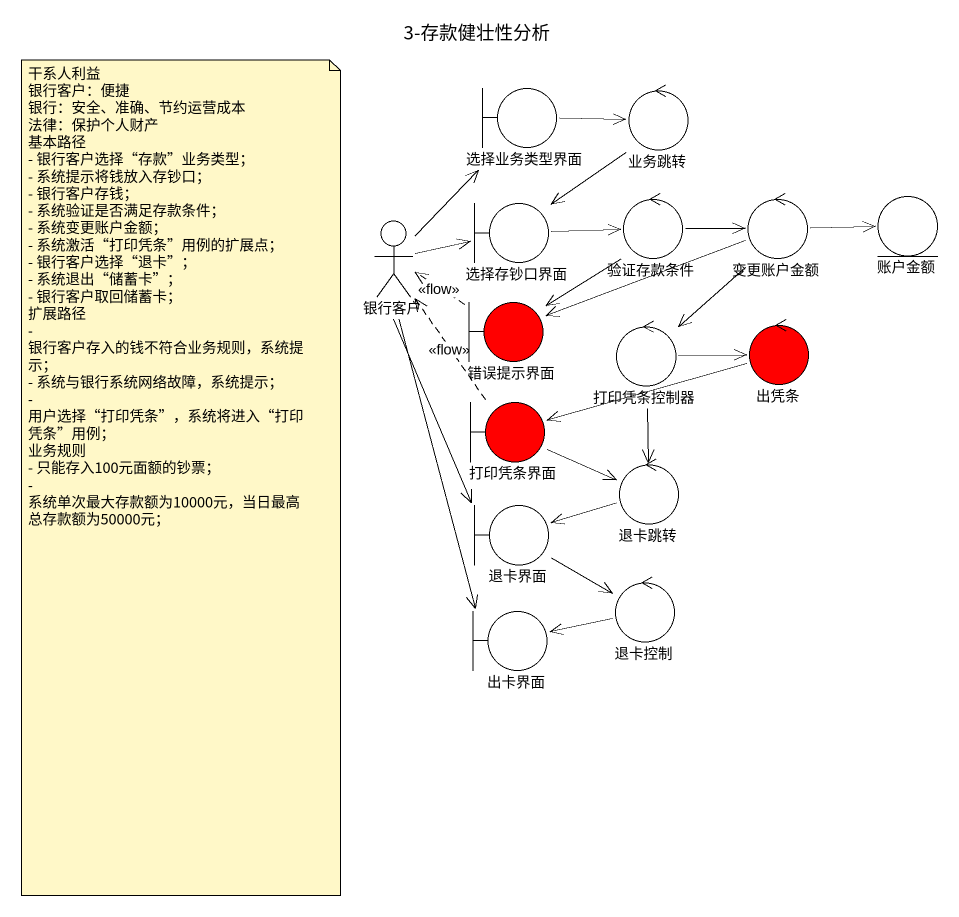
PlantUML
@startuml
title 3-存款健壮性分析
boundary 选择业务类型界面
control 业务跳转
boundary 选择存钞口界面
control 验证存款条件
control 变更账户金额
entity 账户金额
actor 银行客户
boundary 错误提示界面 #FF0000
control 打印凭条控制器
control 出凭条 #FF0000
boundary 打印凭条界面 #FF0000
boundary 退卡界面
control 退卡跳转
boundary 出卡界面
control 退卡控制
选择业务类型界面 -right-> 业务跳转
业务跳转 --> 选择存钞口界面
选择存钞口界面 -right-> 验证存款条件
验证存款条件 -right-> 变更账户金额
验证存款条件 --> 错误提示界面
变更账户金额 -right-> 账户金额
变更账户金额 -left-> 错误提示界面
变更账户金额 --> 打印凭条控制器
银行客户 -up-> 选择业务类型界面
银行客户 -right-> 选择存钞口界面
银行客户 --> 退卡界面
银行客户 --> 出卡界面
错误提示界面 .left.> 银行客户 : <<flow>>
打印凭条控制器 -right-> 出凭条
打印凭条控制器 --> 退卡跳转
出凭条 -left-> 打印凭条界面
打印凭条界面 .up.> 银行客户 : <<flow>>
打印凭条界面 -right-> 退卡跳转
退卡界面 --> 退卡控制
退卡跳转 -left-> 退卡界面
退卡控制 -left-> 出卡界面
note as N1
  干系人利益
  银行客户：便捷
  银行：安全、准确、节约运营成本
  法律：保护个人财产
  基本路径
  - 银行客户选择“存款”业务类型；
  - 系统提示将钱放入存钞口；
  - 银行客户存钱；
  - 系统验证是否满足存款条件；
  - 系统变更账户金额；
  - 系统激活“打印凭条”用例的扩展点；
  - 银行客户选择“退卡”；
  - 系统退出“储蓄卡”；
  - 银行客户取回储蓄卡；
  扩展路径
  - 银行客户存入的钱不符合业务规则，系统提示；
  - 系统与银行系统网络故障，系统提示；
  - 用户选择“打印凭条”，系统将进入“打印凭条”用例；
  业务规则
  - 只能存入100元面额的钞票；
  - 系统单次最大存款额为10000元，当日最高总存款额为50000元；
end note
@enduml
